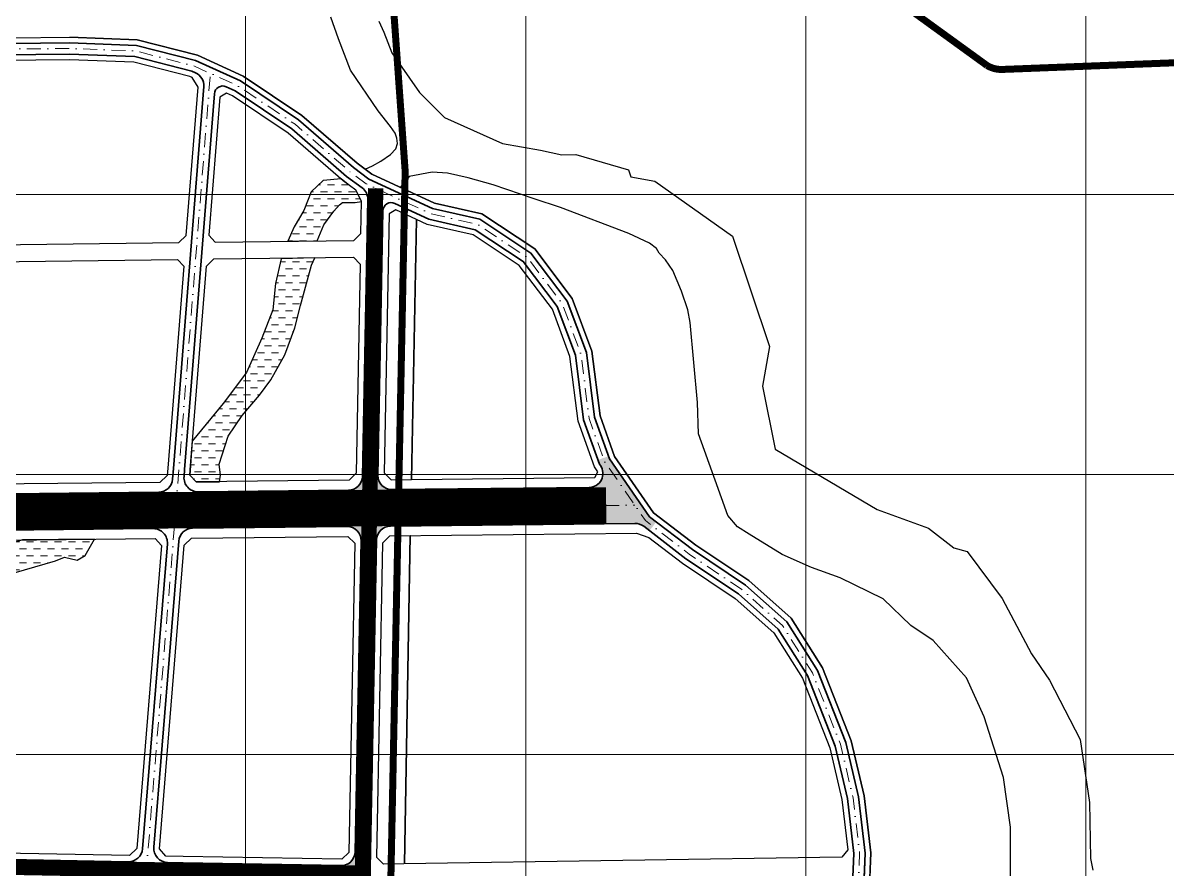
# Model space of a CAD drawing. Header units: millimetres. Extents: x 546597 to 607848, y 1180644 to 1193180.
# Drawn here: x 600441 to 601258, y 1184518 to 1185123 of the extents above; entities that cross this region are included whole.
import ezdxf

# ---------------------------------------------------------------- set-up
doc = ezdxf.new("R2010")
doc.units = ezdxf.units.MM
doc.header["$MEASUREMENT"] = 0
doc.linetypes.add('ACAD_ISO02W100', pattern=[15, 12, -3])
doc.linetypes.add('DASHDOT', pattern=[1, 0.5, -0.25, 0, -0.25])
doc.layers.get('0').update_dxf_attribs({"linetype": 'CONTINUOUS', "lineweight": 20})
for name, color, linetype, lineweight in [('A-DUONG', 1, 'CONTINUOUS', 35), ('A-LE', 4, 'CONTINUOUS', 25), ('A-TIM', 6, 'DASHDOT', 13), ('duong MOI - 20m', 251, 'ACAD_ISO02W100', 5), ('hide - hatch SONG RACH', 150, 'CONTINUOUS', 5), ('toa do', 2, 'CONTINUOUS', 13)]:
    doc.layers.add(name, color=color, linetype=linetype, lineweight=lineweight)
for name, color, linetype in [('DIEN', 20, 'CONTINUOUS'), ('duong MOI', 251, 'ACAD_ISO02W100'), ('hatch CX cach ly', 70, 'CONTINUOUS'), ('SONG', 150, 'CONTINUOUS')]:
    doc.layers.add(name, color=color, linetype=linetype)
doc.linetypes.add('FENCELINE2', pattern='A,6.35,-2.54,[132,ltypeshp.shx,S=2.54,R=0,X=-2.54,Y=0],-2.54,25.4', length=36.83)

# ---------------------------------------------------------------- blocks, each defined once
blk = doc.blocks.new('CROSS')
for p, q in [((0, -5), (0, 5)), ((-5, 0), (5, 0))]:
    blk.add_line(p, q)

msp = doc.modelspace()

# ---------------------------------------------------------------- hatches: boundary and pattern name
at = {"layer": 'A-DUONG'}
msp.add_hatch(color=254, dxfattribs=at).paths.add_polyline_path([(600859.8, 1184811.18), (600859.2, 1184812.88, 0.063581), (600851.62, 1184810.3), (600852.62, 1184807.49), (600853.33, 1184806.47, -0.601548), (600845.23, 1184790.77), (600835.14, 1184790.66, 0.070147), (600833.91, 1184781.92, 0.145215), (600839.02, 1184764.7), (600878.02, 1184765.12, -0.168181), (600884.22, 1184763.05), (600888.21, 1184759.98, 0.063581), (600893, 1184766.39), (600888.41, 1184769.92)])
at = {"layer": 'duong MOI', "ltscale": 3}
h = msp.add_hatch(color=254, dxfattribs=at)
h.paths.add_polyline_path([(600688.88, 1184798.04), (600689.32, 1184820.83, 0.030794), (600683.82, 1184820.59), (600683.39, 1184798.7, -0.405387), (600673.51, 1184788.89), (600645.5, 1184788.59, 0.071028), (600643.71, 1184776.06, 0.002726), (600643.71, 1184775.57), (600688.46, 1184776.06)])
h.paths.add_polyline_path([(600709.33, 1184789.29), (600704.52, 1184789.23, -0.423096), (600694.41, 1184799.43), (600694.82, 1184820.39, 0.030791), (600689.32, 1184820.83), (600688.88, 1184798.04), (600688.46, 1184776.06), (600709.06, 1184776.28)])
h.paths.add_polyline_path([(600709.06, 1184776.28), (600688.46, 1184776.06), (600688.14, 1184759.59), (600687.59, 1184731.29, 0.030791), (600693.1, 1184731.51), (600693.52, 1184753.41, -0.405387), (600703.41, 1184763.22), (600708.8, 1184763.28)])
h.paths.add_polyline_path([(600688.46, 1184776.06), (600643.71, 1184775.57, 0.073768), (600645.78, 1184762.59), (600672.4, 1184762.88, -0.423096), (600682.5, 1184752.69), (600682.1, 1184731.73, 0.030794), (600687.59, 1184731.29), (600688.14, 1184759.59)])
h = msp.add_hatch(color=254, dxfattribs=at)
h.paths.add_polyline_path([(600683.79, 1184534.44), (600678.28, 1184533.97), (600678.21, 1184530.54, -0.41393), (600668.03, 1184520.73), (600667.91, 1184515.24), (600668.41, 1184515.23), (600683.42, 1184515.46)])
h.paths.add_polyline_path([(600683.42, 1184515.46), (600668.41, 1184515.23), (600667.91, 1184515.24), (600667.8, 1184509.74, -0.414497), (600677.61, 1184499.55), (600677.51, 1184494.25), (600682.99, 1184493.35)])
h.paths.add_polyline_path([(600689.3, 1184534.9), (600683.79, 1184534.44), (600682.99, 1184493.35), (600688.48, 1184492.45)])
at = {"layer": 'hide - hatch SONG RACH'}
h = msp.add_hatch(dxfattribs=at)
h.set_pattern_fill('DASH', color=256, scale=40, style=0)
h.set_pattern_definition([(0, (601998.4743, 1186516.907), (5, 5), [5, -5])])
h.paths.add_polyline_path([(600440.62, 1184753.35), (600422.82, 1184747.75), (600405.37, 1184743.08), (600394.9, 1184729.07), (600380.19, 1184717.88), (600357.29, 1184709.13), (600355.71, 1184689.09), (600355.35, 1184684.56), (600362.65, 1184684.98), (600366.19, 1184687.67), (600368.23, 1184699.75), (600377.74, 1184708.27), (600393.49, 1184713.78), (600434.64, 1184729.85), (600464.16, 1184738.34), (600470.76, 1184741.06), (600479.81, 1184738.79), (600485.47, 1184742.11), (600492.2, 1184753.92)])
h.paths.add_polyline_path([(600625.32, 1184954.07), (600621.24, 1184936.56), (600619.49, 1184917.73), (600611.55, 1184897.46), (600600.58, 1184872.95), (600584.01, 1184850.72), (600571.86, 1184835.99), (600561.92, 1184823.95), (600560.13, 1184799.64), (600564.73, 1184794.71), (600581.45, 1184794.89), (600582.15, 1184799.57), (600581.12, 1184807.47), (600587.54, 1184827.49), (600597.5, 1184842.1), (600609.9, 1184856.64), (600617.97, 1184867.63), (600628.04, 1184885.44), (600635.24, 1184904.77), (600639.11, 1184920.69), (600647.1, 1184949.56), (600649.45, 1184954.89)])
h.paths.add_polyline_path([(600655.48, 1185010.02), (600646.8, 1185001.92), (600641.55, 1184988.67), (600634.66, 1184977.06), (600630.15, 1184966.65), (600651.02, 1184966.91), (600655.96, 1184978.32), (600663.05, 1184988.05), (600667.13, 1184992.58), (600669.15, 1184994.28), (600678.12, 1184994.28), (600682.69, 1184995.07), (600680.73, 1184999.06), (600678.77, 1185003.05), (600674.17, 1185006.47), (600668.34, 1185011.24)])

# ---------------------------------------------------------------- linework, layer by layer
at = {"layer": 'A-DUONG', "ltscale": 0.05}
for p, q in [((600522, 1185106.53), (600474.46, 1185108.34)), ((600564.28, 1185095.76), (600522, 1185106.53)), ((600596.4, 1185081.13), (600564.28, 1185095.76)), ((600637.8, 1185053.39), (600596.4, 1185081.13)), ((600677.1, 1185019.25), (600637.8, 1185053.39)), ((600688.07, 1185011.09), (600677.1, 1185019.25)), ((600733.49, 1184990.12), (600688.07, 1185011.09)), ((600767.17, 1184982.39), (600733.49, 1184990.12)), ((600803.76, 1184958.17), (600767.17, 1184982.39)), ((600829.63, 1184923.92), (600803.76, 1184958.17)), ((600843.3, 1184887.27), (600829.63, 1184923.92)), ((600849.17, 1184841.03), (600843.3, 1184887.27)), ((600859.8, 1184811.18), (600849.17, 1184841.03)), ((600888.41, 1184769.92), (600859.8, 1184811.18)), ((600919.02, 1184746.38), (600888.41, 1184769.92)), ((600956.81, 1184721.11), (600919.02, 1184746.38)), ((600986.34, 1184694.8), (600956.81, 1184721.11)), ((601008.31, 1184660.17), (600986.34, 1184694.8)), ((601028.54, 1184608.53), (601008.31, 1184660.17)), ((601037.64, 1184569.92), (601028.54, 1184608.53)), ((601042.37, 1184529.67), (601037.64, 1184569.92)), ((601040.67, 1184489.44), (601042.37, 1184529.67))]:
    msp.add_line(p, q, dxfattribs=at)
at = {"layer": 'A-DUONG'}
msp.add_lwpolyline([(601040.67, 1184489.44), (601042.37, 1184529.67), (601037.64, 1184569.92), (601028.54, 1184608.53), (601008.31, 1184660.17), (600986.34, 1184694.8), (600956.81, 1184721.11), (600919.02, 1184746.38), (600888.41, 1184769.92), (600859.8, 1184811.18), (600849.17, 1184841.03), (600843.3, 1184887.27), (600829.63, 1184923.92), (600803.76, 1184958.17), (600767.17, 1184982.39), (600733.49, 1184990.12), (600688.07, 1185011.09), (600677.1, 1185019.25), (600637.8, 1185053.39), (600596.4, 1185081.13), (600564.28, 1185095.76), (600522, 1185106.53), (600474.46, 1185108.34), (600390.18, 1185107.48, -0.489709)], format="xyb", dxfattribs=at)
at = {"layer": 'A-DUONG', "ltscale": 0.05}
for points in [[(600367.25, 1184785.55), (600537.99, 1184787.42, 0.387522), (600547.85, 1184796.61), (600548.48, 1184804.37), (600570.06, 1185077.09, 0.315526), (600564.24, 1185086.98), (600561.61, 1185088.18), (600520.84, 1185098.57), (600474.35, 1185100.34), (600402.01, 1185099.61), (600389.92, 1185099.09, 0.378993), (600380.37, 1185089.89), (600379.15, 1185074.44), (600357.48, 1184800.26), (600357.17, 1184796.34, 0.440821)], [(600556.03, 1184798.53), (600556.45, 1184803.73), (600577.69, 1185072.02, -0.520304), (600586.16, 1185077.01), (600592.49, 1185074.12), (600632.93, 1185047.02), (600672.08, 1185013.01), (600683.19, 1185004.75, -0.24227), (600687.22, 1184996.54), (600683.39, 1184798.7, -0.405387), (600673.51, 1184788.89), (600566.11, 1184787.72, -0.441418)], [(600694.41, 1184799.43), (600698.06, 1184988.4, -0.541137), (600706.58, 1184993.73), (600730.89, 1184982.51), (600763.97, 1184974.91), (600798.2, 1184952.25), (600822.55, 1184920.03), (600835.48, 1184885.34), (600841.34, 1184839.17), (600852.62, 1184807.49), (600853.33, 1184806.47, -0.601548), (600845.23, 1184790.77), (600704.52, 1184789.23, -0.423096)], [(600562.15, 1184761.68), (600672.4, 1184762.88, -0.423096), (600682.5, 1184752.69), (600678.21, 1184530.54, -0.41393), (600668.03, 1184520.73), (600555.44, 1184522.8), (600544.3, 1184523.01, -0.432705), (600534.52, 1184533.81), (600552.29, 1184752.49, -0.387522)], [(600353.52, 1184750.3), (600353.02, 1184744), (600336.71, 1184537.42, 0.432021), (600346.5, 1184526.64), (600516.25, 1184523.52, 0.395961), (600526.4, 1184532.71), (600544.11, 1184750.56, 0.441418), (600534.03, 1184761.37), (600363.38, 1184759.51, 0.388097)]]:
    msp.add_lwpolyline(points, format="xyb", close=True, dxfattribs=at)
at = {"layer": 'A-DUONG'}
msp.add_lwpolyline([(600721.93, 1184982.24), (600718.35, 1184796.38)], dxfattribs=at)
at = {"layer": 'A-DUONG', "ltscale": 0.05}
msp.add_lwpolyline([(600681.05, 1184108.78), (600688.03, 1184469.42), (600693.52, 1184753.41, -0.405387), (600703.41, 1184763.22), (600878.02, 1184765.12, -0.168181), (600884.22, 1184763.05), (600914.35, 1184739.88), (600951.9, 1184714.77), (600980.18, 1184689.57), (601001.14, 1184656.53), (601020.88, 1184606.14), (601029.75, 1184568.54), (601034.35, 1184529.37), (601032.71, 1184490.43), (601023.66, 1184447.21), (600855.86, 1184122.79)], format="xyb", dxfattribs=at)
at = {"layer": 'A-DUONG'}
msp.add_lwpolyline([(600713.37, 1184521.93), (600717.57, 1184756.37), (600713.37, 1184521.93)], close=True, dxfattribs=at)
at = {"layer": 'A-LE', "ltscale": 0.05}
for p, q in [((600522.57, 1185110.51), (600474.52, 1185112.34)), ((600565.61, 1185099.54), (600522.57, 1185110.51)), ((600598.36, 1185084.64), (600565.61, 1185099.54)), ((600640.23, 1185056.57), (600598.36, 1185084.64)), ((600679.61, 1185022.37), (600640.23, 1185056.57)), ((600690.12, 1185014.55), (600679.61, 1185022.37)), ((600734.79, 1184993.92), (600690.12, 1185014.55)), ((600768.77, 1184986.12), (600734.79, 1184993.92)), ((600806.54, 1184961.13), (600768.77, 1184986.12)), ((600833.18, 1184925.87), (600806.54, 1184961.13)), ((600847.21, 1184888.23), (600833.18, 1184925.87)), ((600853.08, 1184841.97), (600847.21, 1184888.23)), ((600863.39, 1184813.02), (600853.08, 1184841.97)), ((600891.35, 1184772.71), (600863.39, 1184813.02)), ((600921.35, 1184749.63), (600891.35, 1184772.71)), ((600959.26, 1184724.28), (600921.35, 1184749.63)), ((600989.42, 1184697.41), (600959.26, 1184724.28)), ((601011.89, 1184661.98), (600989.42, 1184697.41)), ((601032.36, 1184609.73), (601011.89, 1184661.98)), ((601041.58, 1184570.62), (601032.36, 1184609.73)), ((601046.37, 1184529.82), (601041.58, 1184570.62)), ((601044.66, 1184488.94), (601046.37, 1184529.82))]:
    msp.add_line(p, q, dxfattribs=at)
for points in [[(600391.03, 1185111.49), (600474.52, 1185112.34), (600522.57, 1185110.51), (600565.61, 1185099.54), (600598.36, 1185084.64), (600640.23, 1185056.57), (600679.61, 1185022.37), (600690.12, 1185014.55), (600734.79, 1184993.92), (600768.77, 1184986.12), (600806.54, 1184961.13), (600833.18, 1184925.87), (600847.21, 1184888.23), (600853.08, 1184841.97), (600863.39, 1184813.02), (600891.35, 1184772.71), (600921.35, 1184749.63), (600959.26, 1184724.28), (600989.42, 1184697.41), (601011.89, 1184661.98), (601032.36, 1184609.73), (601041.58, 1184570.62), (601046.37, 1184529.82), (601044.66, 1184488.94)], [(600697.98, 1184751.16), (600703.07, 1184756.22), (600878.98, 1184758.13), (600887.95, 1184755.14), (600912.02, 1184736.63), (600949.45, 1184711.6), (600977.1, 1184686.95), (600997.56, 1184654.71), (601017.05, 1184604.95), (601025.8, 1184567.84), (601030.02, 1184531.87), (601025.61, 1184526.83), (600713.05, 1184521.93)], [(600713.05, 1184521.93), (600713.05, 1184521.93), (600698.54, 1184521.7), (600693.64, 1184526.62), (600697.98, 1184751.16)]]:
    msp.add_lwpolyline(points, dxfattribs=at)
for points in [[(600382.4, 1184963.57), (600552.24, 1184965.68), (600557.63, 1184970.73), (600566.01, 1185076.62), (600561.86, 1185083.67), (600560.28, 1185084.39), (600520.27, 1185094.58), (600474.29, 1185096.34), (600402.12, 1185095.61), (600392.8, 1185095.21), (600387.41, 1185090.01), (600386.13, 1185073.89), (600377.8, 1184968.49)], [(600578.3, 1184966), (600677.15, 1184967.23), (600682.25, 1184972.29), (600682.69, 1184995.07), (600678.77, 1185003.05), (600669.57, 1185009.89), (600630.49, 1185043.84), (600590.54, 1185070.62), (600586.45, 1185072.48), (600581.51, 1185069.56), (600573.7, 1184970.93)], [(600364.28, 1184797.5), (600364.46, 1184799.71), (600376.06, 1184946.51), (600381.46, 1184951.56), (600551.29, 1184953.67), (600555.89, 1184948.74), (600544.49, 1184804.69), (600544.07, 1184799.46), (600538.66, 1184794.42), (600368.89, 1184792.57)], [(600560.13, 1184799.64), (600560.44, 1184803.41), (600571.96, 1184948.94), (600577.35, 1184953.99), (600676.92, 1184955.23), (600681.82, 1184950.29), (600678.94, 1184800.95), (600673.84, 1184795.9), (600564.73, 1184794.71)], [(600365.71, 1184752.54), (600535.41, 1184754.39), (600540, 1184749.46), (600522.41, 1184532.9), (600517, 1184528.01), (600348.24, 1184531.11), (600343.64, 1184536.18), (600360, 1184743.45), (600360.32, 1184747.5)], [(600561.47, 1184754.67), (600673.07, 1184755.89), (600677.97, 1184750.94), (600673.7, 1184530.13), (600668.61, 1184525.23), (600555.52, 1184527.3), (600543.03, 1184527.53), (600538.43, 1184532.61), (600556.07, 1184749.63)]]:
    msp.add_lwpolyline(points, close=True, dxfattribs=at)
at = {"layer": 'A-LE'}
for points in [[(600721.93, 1184982.24), (600707.16, 1184989.06), (600702.52, 1184986.16), (600698.94, 1184801.17), (600703.85, 1184796.23), (600718.35, 1184796.38)], [(600718.35, 1184796.38), (600849.43, 1184797.81), (600851.58, 1184801.98), (600849.03, 1184805.65), (600837.42, 1184838.23), (600831.57, 1184884.38), (600819, 1184918.09), (600795.42, 1184949.3), (600762.36, 1184971.18), (600729.59, 1184978.7), (600721.93, 1184982.24)]]:
    msp.add_lwpolyline(points, dxfattribs=at)
at = {"layer": 'A-TIM', "ltscale": 20, "flags": 128}
for points in [[(599135.96, 1184980.02), (599219.96, 1185316.87), (599225.68, 1185337), (599235.27, 1185357.07), (599244.95, 1185370.33), (599261.14, 1185385.58), (599274.95, 1185395.11), (599290.16, 1185402.13), (599314.09, 1185407.78), (599363.42, 1185408.97), (599399.39, 1185406.73), (599450.97, 1185398.14), (599515.88, 1185378.09), (599558.43, 1185360.29), (599615.85, 1185329.54), (599654.23, 1185306.76), (599687.56, 1185286.98), (599723, 1185268.83), (599973.43, 1185142.94), (600011.12, 1185123.81, 0.02625), (600051.96, 1185105.71, 0.054055), (600092.72, 1185095.01, 0.03356), (600146.17, 1185090.64, 0.002948), (600182.82, 1185094.52), (600334.49, 1185100.72), (600401.91, 1185103.6), (600474.41, 1185104.34), (600521.42, 1185102.55), (600562.94, 1185091.97), (600594.45, 1185077.63), (600635.36, 1185050.21), (600674.59, 1185016.13), (600686.02, 1185007.63), (600732.19, 1184986.31), (600765.57, 1184978.65), (600800.98, 1184955.21), (600826.09, 1184921.98), (600839.39, 1184886.3), (600845.25, 1184840.1), (600856.21, 1184809.34), (600885.48, 1184767.13), (600916.69, 1184743.13), (600954.36, 1184717.94), (600983.26, 1184692.18), (601004.73, 1184658.35), (601024.71, 1184607.34), (601033.69, 1184569.23), (601038.36, 1184529.52), (601036.69, 1184489.94), (601027.47, 1184445.85), (600859.42, 1184120.96)], [(598856.07, 1185013.62), (599025.35, 1185007.51, -0.052187), (599026.39, 1185007.47), (599053.88, 1185000.61), (599063.58, 1184998.19), (599313.99, 1184935.34), (599752.17, 1184826.16), (599975.73, 1184770.37), (599985.83, 1184768.39), (600877.86, 1184778.12)]]:
    msp.add_lwpolyline(points, format="xyb", dxfattribs=at)
for points in [[(600496.26, 1184112.36), (600552.46, 1184804.05), (600574.83, 1185086.56)], [(600692.87, 1185004.47), (600688.88, 1184798.04), (600688.14, 1184759.59), (600682.53, 1184469.53), (600675.55, 1184108.89)], [(600692.87, 1185004.47), (600688.88, 1184798.04), (600688.14, 1184759.59), (600682.53, 1184469.53), (600675.55, 1184108.89)], [(599986.96, 1184527.74), (600555.34, 1184517.3), (600668.41, 1184515.23), (600683.42, 1184515.46)]]:
    msp.add_lwpolyline(points, dxfattribs=at)
at = {"layer": 'DIEN', "linetype": 'FENCELINE2', "ltscale": 2, "const_width": 5}
msp.add_lwpolyline([(600714.43, 1185392.96), (601129.29, 1185092.24, 0.072993), (601134.64, 1185089.98, 0.072993), (601140.42, 1185089.36), (603062.96, 1185163.9)], format="xyb", dxfattribs=at)
msp.add_lwpolyline([(600688.16, 1185378.36), (600713.92, 1185016.61), (600695.58, 1184109.65)], dxfattribs=at)
at = {"layer": 'duong MOI', "color": 254, "ltscale": 3, "flags": 128}
for points, const_width in [([(599054.8, 1185000.38), (599063.58, 1184998.19), (599313.99, 1184935.34), (599752.17, 1184826.16), (599975.73, 1184770.37), (599985.83, 1184768.39), (600857.45, 1184777.9)], 26), ([(600692.87, 1185004.47), (600688.88, 1184798.04), (600688.14, 1184759.59), (600682.53, 1184469.53), (600675.55, 1184108.89)], 11)]:
    msp.add_lwpolyline(points, dxfattribs=dict(at, const_width=const_width))
at = {"layer": 'duong MOI - 20m', "color": 254, "ltscale": 2, "const_width": 11, "flags": 128}
msp.add_lwpolyline([(599986.96, 1184527.74), (600555.34, 1184517.3), (600668.41, 1184515.23), (600683.42, 1184515.46)], dxfattribs=at)
at = {"layer": 'hatch CX cach ly', "const_width": 4}
msp.add_lwpolyline([(600372.28, 1184772.61), (600853.7, 1184777.86)], dxfattribs=at)
at = {"layer": 'hatch CX cach ly', "color": 200, "const_width": 2.5}
msp.add_lwpolyline([(600372.28, 1184772.61), (600853.7, 1184777.86)], dxfattribs=at)
at = {"layer": 'SONG'}
for points in [[(601146.07, 1184508.93), (601146.08, 1184548.12), (601141.17, 1184583.72), (601127.45, 1184626.89), (601114.73, 1184654.77), (601090.86, 1184681.38), (601074.88, 1184692.31), (601055.33, 1184711.27), (601024.56, 1184726.27), (601003.95, 1184733.6), (600983.2, 1184743.03), (600959.63, 1184757.52), (600951.33, 1184762.73), (600944.42, 1184770.83), (600935.38, 1184796.02), (600923.4, 1184829.12), (600922.68, 1184851.46), (600917.44, 1184908.68), (600915.68, 1184917.74), (600911.21, 1184930.95), (600904.94, 1184945.75), (600899.81, 1184953.45), (600895.37, 1184958.12), (600893.44, 1184961.54), (600888.46, 1184965.27), (600873.51, 1184972.12), (600824.94, 1184990.75), (600806.07, 1184997.04), (600776.7, 1185006.83), (600758.8, 1185011.97), (600744.17, 1185015.24), (600733.27, 1185016.02), (600716.77, 1185012.9), (600710.46, 1185005.16), (600690.12, 1185014.55), (600685.32, 1185018.12), (600690.58, 1185020.46), (600696.61, 1185023.79), (600703.55, 1185028.5), (600707.14, 1185032.62), (600708.42, 1185036.58), (600708.07, 1185040.32), (600706.67, 1185043.82), (600703.4, 1185048.72), (600694.53, 1185059.79), (600674.93, 1185088.87), (600666.24, 1185111.15), (600660.92, 1185126.69)], [(600695.04, 1185123.78), (600698.65, 1185115.99), (600704.51, 1185101.34), (600724.25, 1185072.83), (600742.07, 1185055.02), (600783.47, 1185036.38), (600810.6, 1185031.75), (600825.7, 1185028.47), (600835.72, 1185028.65), (600873.39, 1185017.68), (600875.01, 1185012.62), (600892.3, 1185009.59), (600947.75, 1184970.38), (600974.16, 1184891.53), (600969.18, 1184863.14), (600978.05, 1184818.2), (601050.83, 1184774.97), (601087.54, 1184761.78), (601105.66, 1184747.78), (601115.13, 1184745.12), (601140.12, 1184711.57), (601161.02, 1184671.95), (601173.99, 1184653.22), (601195.9, 1184610.9), (601202.49, 1184565.86), (601203.23, 1184525.69), (601205.02, 1184517.41)]]:
    msp.add_lwpolyline(points, dxfattribs=at)
for points in [[(600655.48, 1185010.02), (600646.8, 1185001.92), (600641.55, 1184988.67), (600634.66, 1184977.06), (600630.15, 1184966.65), (600651.02, 1184966.91), (600655.96, 1184978.32), (600663.05, 1184988.05), (600667.13, 1184992.58), (600669.15, 1184994.28), (600678.12, 1184994.28), (600682.69, 1184995.07), (600680.73, 1184999.06), (600678.77, 1185003.05), (600674.17, 1185006.47), (600668.34, 1185011.24), (600655.48, 1185010.02), (600655.48, 1185010.02)], [(600625.32, 1184954.07), (600621.24, 1184936.56), (600619.49, 1184917.73), (600611.55, 1184897.46), (600600.58, 1184872.95), (600584.01, 1184850.72), (600571.86, 1184835.99), (600561.92, 1184823.95), (600560.13, 1184799.64), (600564.73, 1184794.71), (600581.45, 1184794.89), (600582.15, 1184799.57), (600581.12, 1184807.47), (600587.54, 1184827.49), (600597.5, 1184842.1), (600609.9, 1184856.64), (600617.97, 1184867.63), (600628.04, 1184885.44), (600635.24, 1184904.77), (600639.11, 1184920.69), (600647.1, 1184949.56), (600649.45, 1184954.89)], [(600440.62, 1184753.35), (600422.82, 1184747.75), (600405.37, 1184743.08), (600405.37, 1184743.08), (600405.37, 1184743.08), (600394.9, 1184729.07), (600394.9, 1184729.07), (600394.9, 1184729.07), (600380.19, 1184717.88), (600357.29, 1184709.13), (600355.71, 1184689.09), (600355.35, 1184684.56), (600362.65, 1184684.98), (600366.19, 1184687.67), (600368.23, 1184699.75), (600377.74, 1184708.27), (600393.49, 1184713.78), (600434.64, 1184729.85), (600464.16, 1184738.34), (600470.76, 1184741.06), (600479.81, 1184738.79), (600485.47, 1184742.11), (600492.2, 1184753.92)]]:
    msp.add_lwpolyline(points, close=True, dxfattribs=at)
at = {"layer": 'toa do', "color": 250}
for p, q in [((600599.98, 1188405.4), (600599.98, 1184235.48)), ((600799.98, 1188405.4), (600799.98, 1184236.09)), ((601199.98, 1188405.4), (601199.98, 1184237.32)), ((607842.61, 1184800.01), (592291.38, 1184800.01)), ((607842.61, 1184600.01), (592291.3, 1184600.01))]:
    msp.add_line(p, q, dxfattribs=at)
at = {"layer": 'toa do', "color": 252}
for p, q in [((600999.98, 1188405.4), (600999.98, 1184236.71)), ((607842.61, 1185000.01), (592291.45, 1185000.01))]:
    msp.add_line(p, q, dxfattribs=at)

# ---------------------------------------------------------------- block references
at = {"layer": 'toa do', "xscale": 2, "yscale": 2, "zscale": 2}
for p in [(600599.98, 1185000.01), (600599.98, 1185000.01), (600799.98, 1185000.01), (600799.98, 1185000.01), (600999.98, 1185000.01), (600999.98, 1185000.01), (601199.98, 1185000.01), (601199.98, 1185000.01), (600599.98, 1184800.01), (600599.98, 1184800.01), (600799.98, 1184800.01), (600799.98, 1184800.01), (600999.98, 1184800.01), (600999.98, 1184800.01), (601199.98, 1184800.01), (601199.98, 1184800.01), (600599.98, 1184600.01), (600599.98, 1184600.01), (600799.98, 1184600.01), (600799.98, 1184600.01), (600999.98, 1184600.01), (600999.98, 1184600.01), (601199.98, 1184600.01), (601199.98, 1184600.01)]:
    msp.add_blockref('CROSS', p, dxfattribs=at)

doc.saveas('drawing.dxf')
